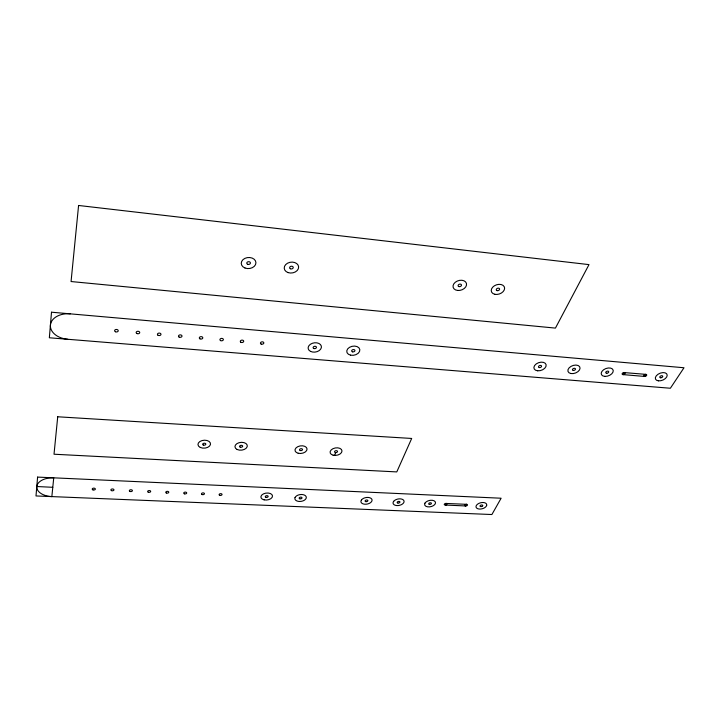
<?xml version="1.0" encoding="UTF-8"?>
<svg xmlns="http://www.w3.org/2000/svg" width="720" height="720" viewBox="0 0 720 720"><rect width="100%" height="100%" fill="white"/><g stroke="black" fill="none" stroke-linecap="round" stroke-linejoin="round"><path stroke-width="1.08" d="M334.611 455.418L335.682 452.574A1.503 0.936 -9.4 0 0 337.446 451.8A1.503 0.936 -9.4 0 0 336.717 450.72L336.348 450.675A1.503 0.936 -9.4 0 0 334.719 451.332L334.584 451.575A1.503 0.936 -9.4 0 0 335.367 452.529L335.736 452.574M465.705 505.953L466.569 504.324M622.989 374.607L624.258 372.528M624.339 372.537L623.979 372.519A1.566 0.954 -20.9 0 0 622.224 373.536A1.566 0.954 -20.9 0 0 622.899 374.607L644.571 376.434L645.894 374.364L624.663 372.618A1.566 0.954 -20.9 0 1 624.942 373.743A1.566 0.954 -20.9 0 1 623.268 374.616M466.452 504.315L445.698 503.433A1.377 0.792 -12.9 0 0 444.33 504.198A1.377 0.792 -12.9 0 0 444.879 505.035L465.822 505.962A1.377 0.783 -13.6 0 0 467.397 505.224A1.377 0.783 -13.6 0 0 466.776 504.333L466.452 504.315A1.377 0.783 -13.6 0 0 464.877 505.053A1.377 0.783 -13.6 0 0 465.498 505.944M36.792 486.522A15.966 9.405 0.7 0 1 53.739 477.837L51.849 496.593A15.966 9.405 0.7 0 1 36.792 486.522L52.785 487.305M67.707 339.273A18.54 12.771 4 0 1 50.427 324.99A18.54 12.771 4 0 1 70.272 313.848M37.593 477.099L36 495.954L491.895 514.53L501.12 498.222L37.593 477.099M51.507 312.201L49.347 337.779L670.374 388.242L684 367.749L51.507 312.201M57.717 416.781L54.018 454.221L396.783 471.915L411.687 438.453L57.717 416.781M78.579 205.47L71.064 281.538L555.435 328.104L588.996 264.618L78.579 205.47M295.047 497.565L294.849 498.474A5.769 3.42 -8 0 0 299.763 501.471A5.769 3.42 -8 0 0 306.09 498.42L306.306 497.511A5.769 3.42 -8 0 0 301.383 494.496A5.769 3.42 -8 0 0 295.047 497.565M425.007 503.091L424.647 503.964A5.544 3.195 -12.5 0 0 431.757 506.412A5.544 3.195 -12.5 0 0 434.061 500.778A5.544 3.195 -12.5 0 0 425.007 503.091M486.666 505.386L486.279 506.241A5.481 3.096 -14 0 1 480.564 509.04L479.223 509.04A5.481 3.096 -14 0 1 476.208 505.764A5.481 3.096 -14 0 1 482.175 502.524L483.525 502.533A5.481 3.096 -14 0 1 486.666 505.386M446.04 503.424L445.545 505.071A1.377 0.792 -12.9 0 0 446.904 504.306A1.377 0.792 -12.9 0 0 446.364 503.469L446.04 503.424M361.485 499.932L361.008 500.814A5.643 3.312 -10.3 0 0 364.653 504.207A5.643 3.312 -10.3 0 0 371.475 501.75L371.952 500.868A5.643 3.312 -10.3 0 0 368.316 497.448A5.643 3.312 -10.3 0 0 361.485 499.932M393.669 501.327L393.174 502.2A5.598 3.258 -11.4 0 0 396.639 505.557A5.598 3.258 -11.4 0 0 403.434 503.118L403.938 502.245A5.598 3.258 -11.4 0 0 400.482 498.87A5.598 3.258 -11.4 0 0 393.669 501.327M482.643 505.827L482.499 506.034A1.368 0.774 -14 0 1 480.96 506.619L480.645 506.583A1.368 0.774 -14 0 1 480.15 505.656A1.368 0.774 -14 0 1 481.779 504.972L482.094 505.008A1.368 0.774 -14 0 1 482.643 505.827M264.114 499.851A5.832 3.474 -6.8 0 0 272.502 495.864A5.832 3.474 -6.8 0 0 263.502 493.857A5.832 3.474 -6.8 0 0 264.114 499.851M200.277 447.444A6.291 3.969 -4.1 0 0 210.447 444.555A6.291 3.969 -4.1 0 0 202.005 440.568A6.291 3.969 -4.1 0 0 200.277 447.444M237.105 449.478A6.201 3.906 -5.6 0 0 247.212 446.625A6.201 3.906 -5.6 0 0 239.058 442.692A6.201 3.906 -5.6 0 0 237.105 449.478M298.206 453.258A6.075 3.807 -8 0 0 307.053 448.983A6.075 3.807 -8 0 0 297.801 446.67A6.075 3.807 -8 0 0 298.206 453.258M333.135 455.193A6.003 3.735 -9.4 0 0 341.991 450.954A6.003 3.735 -9.4 0 0 332.982 448.686A6.003 3.735 -9.4 0 0 333.135 455.193M244.971 267.993A7.362 5.544 -4.6 0 0 255.933 262.737A7.362 5.544 -4.6 0 0 244.854 258.39A7.362 5.544 -4.6 0 0 244.971 267.993M288.072 272.592A7.245 5.436 -7.5 0 0 298.638 266.931A7.245 5.436 -7.5 0 0 287.559 263.187A7.245 5.436 -7.5 0 0 288.072 272.592M457.632 290.457A6.939 4.932 -17.2 0 0 466.434 283.383A6.939 4.932 -17.2 0 0 455.292 282.249A6.939 4.932 -17.2 0 0 457.632 290.457M494.748 294.273A6.894 4.806 -18.9 0 0 504.621 288.126A6.894 4.806 -18.9 0 0 494.397 285.786A6.894 4.806 -18.9 0 0 494.748 294.273M93.006 489.888A1.566 0.927 -0.6 0 0 95.355 489.06A1.566 0.927 -0.6 0 0 92.997 488.277A1.566 0.927 -0.6 0 0 93.006 489.888M111.438 490.608A1.557 0.927 -1.3 0 0 113.949 490.005A1.557 0.927 -1.3 0 0 111.879 489.024A1.557 0.927 -1.3 0 0 111.438 490.608M130.023 491.454A1.539 0.918 -1.9 0 0 132.417 490.698A1.539 0.918 -1.9 0 0 130.194 489.861A1.539 0.918 -1.9 0 0 130.023 491.454M166.338 492.993A1.512 0.909 -3.2 0 0 168.768 492.309A1.512 0.909 -3.2 0 0 166.689 491.427A1.512 0.909 -3.2 0 0 166.338 492.993M148.347 492.255A1.53 0.909 -2.6 0 0 150.678 491.454A1.53 0.909 -2.6 0 0 148.446 490.671A1.53 0.909 -2.6 0 0 148.347 492.255M184.473 493.839A1.503 0.9 -3.8 0 0 186.705 492.939A1.503 0.9 -3.8 0 0 184.428 492.282A1.503 0.9 -3.8 0 0 184.473 493.839M202.014 494.523A1.494 0.891 -4.5 0 0 204.435 493.866A1.494 0.891 -4.5 0 0 202.455 492.966A1.494 0.891 -4.5 0 0 202.014 494.523M219.708 495.315A1.485 0.891 -5.1 0 0 222.039 494.541A1.485 0.891 -5.1 0 0 219.96 493.767A1.485 0.891 -5.1 0 0 219.708 495.315M266.067 497.367A1.458 0.873 -6.8 0 0 268.155 496.368A1.458 0.873 -6.8 0 0 265.905 495.873A1.458 0.873 -6.8 0 0 266.067 497.367M299.799 498.789A1.44 0.855 -8 0 0 302.013 497.907A1.44 0.855 -8 0 0 299.934 497.286A1.44 0.855 -8 0 0 299.799 498.789M365.787 501.642A1.413 0.828 -10.3 0 0 367.884 500.679A1.413 0.828 -10.3 0 0 365.796 500.193A1.413 0.828 -10.3 0 0 365.787 501.642M397.908 503.037A1.395 0.81 -11.4 0 0 399.942 502.02A1.395 0.81 -11.4 0 0 397.845 501.615A1.395 0.81 -11.4 0 0 397.908 503.037M429.309 504.369A1.386 0.801 -12.5 0 0 431.433 503.442A1.386 0.801 -12.5 0 0 429.471 502.938A1.386 0.801 -12.5 0 0 429.309 504.369M203.292 445.032A1.575 0.99 -4.1 0 0 205.803 444.267A1.575 0.99 -4.1 0 0 203.643 443.313A1.575 0.99 -4.1 0 0 203.292 445.032M240.138 447.084A1.548 0.981 -5.6 0 0 242.649 446.364A1.548 0.981 -5.6 0 0 240.606 445.392A1.548 0.981 -5.6 0 0 240.138 447.084M300.258 450.54A1.521 0.954 -8 0 0 302.535 449.532A1.521 0.954 -8 0 0 300.276 448.884A1.521 0.954 -8 0 0 300.258 450.54M247.698 264.303A1.836 1.386 -4.6 0 0 250.425 262.98A1.836 1.386 -4.6 0 0 247.653 261.909A1.836 1.386 -4.6 0 0 247.698 264.303M290.34 268.74A1.809 1.359 -7.5 0 0 293.22 267.66A1.809 1.359 -7.5 0 0 290.727 266.373A1.809 1.359 -7.5 0 0 290.34 268.74M458.892 286.587A1.737 1.233 -17.2 0 0 461.484 285.174A1.737 1.233 -17.2 0 0 458.982 284.391A1.737 1.233 -17.2 0 0 458.892 286.587M497.106 290.628A1.719 1.197 -18.9 0 0 499.599 289.116A1.719 1.197 -18.9 0 0 497.061 288.504A1.719 1.197 -18.9 0 0 497.106 290.628M115.434 331.749A1.809 1.26 1.7 0 0 118.233 330.804A1.809 1.26 1.7 0 0 115.614 329.571A1.809 1.26 1.7 0 0 115.434 331.749M136.917 333.549A1.791 1.251 0.6 0 0 139.725 332.64A1.791 1.251 0.6 0 0 137.178 331.389A1.791 1.251 0.6 0 0 136.917 333.549M157.986 335.232A1.773 1.242 -0.5 0 0 160.938 334.602A1.773 1.242 -0.5 0 0 158.706 333.135A1.773 1.242 -0.5 0 0 157.986 335.232M179.046 337.023A1.764 1.233 -1.6 0 0 181.962 336.357A1.764 1.233 -1.6 0 0 179.739 334.926A1.764 1.233 -1.6 0 0 179.046 337.023M199.908 338.814A1.746 1.224 -2.7 0 0 202.77 338.058A1.746 1.224 -2.7 0 0 200.493 336.717A1.746 1.224 -2.7 0 0 199.908 338.814M220.59 340.605A1.728 1.215 -3.8 0 0 223.353 339.696A1.728 1.215 -3.8 0 0 220.977 338.499A1.728 1.215 -3.8 0 0 220.59 340.605M240.93 342.306A1.719 1.206 -4.9 0 0 243.693 341.424A1.719 1.206 -4.9 0 0 241.371 340.227A1.719 1.206 -4.9 0 0 240.93 342.306M261.162 344.061A1.701 1.197 -6 0 0 263.826 343.026A1.701 1.197 -6 0 0 261.405 341.982A1.701 1.197 -6 0 0 261.162 344.061M658.422 380.844A6.237 3.708 -21.8 0 0 667.206 375.174A6.237 3.708 -21.8 0 0 658.143 374.184A6.237 3.708 -21.8 0 0 658.422 380.844M644.571 376.434A1.566 0.936 -21.4 0 0 646.722 374.976A1.566 0.936 -21.4 0 0 644.4 374.778A1.566 0.936 -21.4 0 0 644.571 376.434M604.917 376.389A6.282 3.861 -20.4 0 0 613.215 370.332A6.282 3.861 -20.4 0 0 603.558 369.783A6.282 3.861 -20.4 0 0 604.917 376.389M570.816 373.518A6.309 3.96 -19.5 0 0 580.059 368.181A6.309 3.96 -19.5 0 0 571.005 366.372A6.309 3.96 -19.5 0 0 570.816 373.518M537.687 370.8A6.345 4.059 -18.5 0 0 546.129 364.779A6.345 4.059 -18.5 0 0 536.265 363.888A6.345 4.059 -18.5 0 0 537.687 370.8M660.744 377.784A1.557 0.927 -21.8 0 0 662.724 376.227A1.557 0.927 -21.8 0 0 660.294 376.245A1.557 0.927 -21.8 0 0 660.744 377.784M606.762 373.248A1.566 0.963 -20.4 0 0 608.706 371.646A1.566 0.963 -20.4 0 0 606.222 371.664A1.566 0.963 -20.4 0 0 606.762 373.248M573.291 370.431A1.575 0.99 -19.5 0 0 575.478 368.991A1.575 0.99 -19.5 0 0 573.111 368.694A1.575 0.99 -19.5 0 0 573.291 370.431M539.307 367.569A1.584 1.017 -18.5 0 0 541.566 366.174A1.584 1.017 -18.5 0 0 539.208 365.778A1.584 1.017 -18.5 0 0 539.307 367.569M310.599 351.423A6.705 4.653 -8.8 0 0 321.354 347.652A6.705 4.653 -8.8 0 0 312.372 343.278A6.705 4.653 -8.8 0 0 310.599 351.423M350.604 355.167A6.624 4.563 -10.7 0 0 359.82 349.596A6.624 4.563 -10.7 0 0 349.452 347.355A6.624 4.563 -10.7 0 0 350.604 355.167M313.983 348.561A1.674 1.161 -8.8 0 0 316.449 347.31A1.674 1.161 -8.8 0 0 313.92 346.536A1.674 1.161 -8.8 0 0 313.983 348.561M352.548 351.828A1.656 1.143 -10.7 0 0 354.933 350.505A1.656 1.143 -10.7 0 0 352.404 349.848A1.656 1.143 -10.7 0 0 352.548 351.828"/></g></svg>
